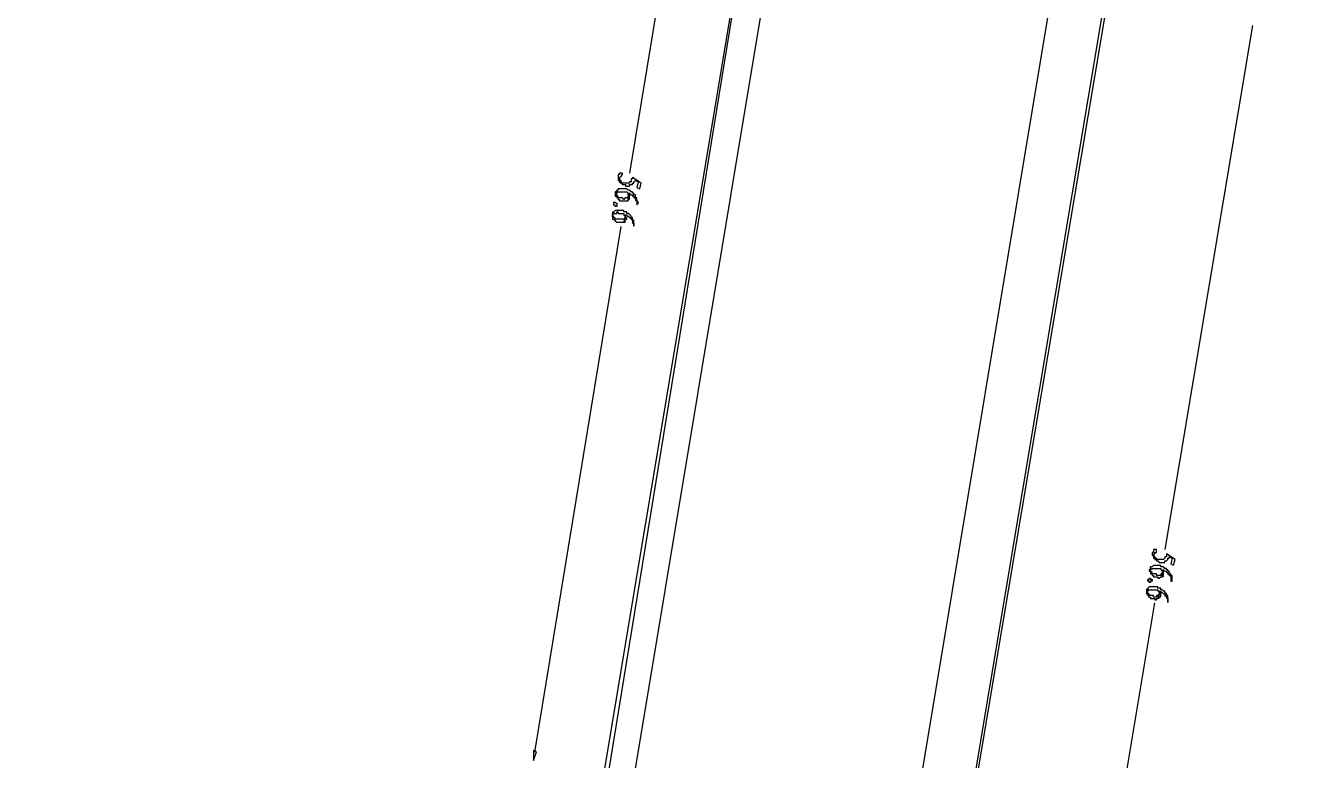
# Model space of a CAD drawing. Extents: x 212106 to 638151, y -1311344 to 1260505.
# Drawn here: x 403886 to 467098, y 1135873 to 1172436 of the extents above; entities that cross this region are included whole.
import ezdxf

# ---------------------------------------------------------------- set-up
doc = ezdxf.new("R2010")
doc.units = 0
doc.header["$MEASUREMENT"] = 0
doc.layers.add('at_Entity', color=7, linetype='Continuous')
doc.layers.add('DLXSCENE', color=7, linetype='Continuous')

# ---------------------------------------------------------------- blocks, each defined once
blk = doc.blocks.new('*U97')
for p, q in [((89400, 1083100), (109170, 1200778)), ((84170, 1163056), (74955, 1106628))]:
    blk.add_line(p, q)

msp = doc.modelspace()

# ---------------------------------------------------------------- linework, layer by layer
at = {"layer": 'at_Entity', "color": 4}
for p, q in [((465456, 1237080), (356316, 581961)), ((449884, 1229433), (342316, 583735))]:
    msp.add_line(p, q, dxfattribs=at)
at = {"layer": 'at_Entity', "color": 1}
for p, q in [((448385, 1229513), (340674, 583168)), ((466885, 1229375), (358388, 580248))]:
    msp.add_line(p, q, dxfattribs=at)
at = {"layer": 'at_Entity', "color": 0}
for p, q in [((438242, 1191143), (433957, 1165081)), ((464956, 1172435), (460599, 1146370)), ((433457, 1165016), (433385, 1165016)), ((433385, 1165016), (433385, 1165016)), ((433385, 1165016), (433385, 1164932)), ((433528, 1165083), (433457, 1165083)), ((433457, 1165083), (433457, 1165083)), ((433457, 1165083), (433457, 1165083)), ((433457, 1165083), (433457, 1165016)), ((433600, 1165083), (433528, 1165083)), ((433528, 1165083), (433528, 1165083)), ((433528, 1165083), (433528, 1165083)), ((433528, 1164932), (433600, 1165016)), ((433600, 1165016), (433600, 1165083)), ((433600, 1165016), (433600, 1165016)), ((433600, 1165016), (433600, 1165016)), ((433385, 1164932), (433385, 1164932)), ((433385, 1164932), (433385, 1164865)), ((433385, 1164865), (433385, 1164865)), ((433385, 1164865), (433385, 1164798)), ((433385, 1164798), (433385, 1164798)), ((433385, 1164798), (433385, 1164798)), ((433385, 1164798), (433385, 1164731)), ((433385, 1164731), (433457, 1164731)), ((433457, 1164865), (433528, 1164932)), ((433457, 1164806), (433457, 1164873)), ((433457, 1164873), (433457, 1164722)), ((433457, 1164731), (433457, 1164865)), ((433457, 1164865), (433457, 1164865)), ((433457, 1164865), (433457, 1164865)), ((433457, 1164865), (433457, 1164865)), ((433457, 1164722), (433457, 1164806)), ((433457, 1164806), (433457, 1164806)), ((433457, 1164806), (433457, 1164806)), ((433529, 1164722), (433457, 1164722)), ((433457, 1164722), (433457, 1164722)), ((433457, 1164722), (433457, 1164655)), ((433457, 1164655), (433457, 1164655)), ((433457, 1164655), (433457, 1164655)), ((433457, 1164655), (433529, 1164588)), ((433528, 1164932), (433528, 1164932)), ((433528, 1164932), (433528, 1164932)), ((433529, 1164655), (433529, 1164722)), ((433600, 1164588), (433529, 1164655)), ((433529, 1164655), (433529, 1164655)), ((433529, 1164655), (433529, 1164655)), ((433529, 1164588), (433529, 1164588)), ((433529, 1164588), (433529, 1164588)), ((433529, 1164588), (433600, 1164521)), ((433672, 1164588), (433600, 1164588)), ((433600, 1164588), (433600, 1164588)), ((433600, 1164521), (433600, 1164521)), ((433600, 1164521), (433600, 1164521)), ((433600, 1164521), (433672, 1164521)), ((433743, 1164588), (433672, 1164588)), ((433672, 1164588), (433672, 1164588)), ((433672, 1164521), (433672, 1164521)), ((433672, 1164521), (433743, 1164521)), ((433815, 1164588), (433743, 1164588)), ((433743, 1164588), (433743, 1164588)), ((433743, 1164588), (433743, 1164588)), ((433743, 1164521), (433743, 1164437)), ((433743, 1164437), (433743, 1164437)), ((433743, 1164437), (433815, 1164437)), ((433885, 1164588), (433815, 1164588)), ((433815, 1164588), (433815, 1164588)), ((433815, 1164437), (433815, 1164437)), ((433815, 1164437), (433885, 1164437)), ((433957, 1164588), (433885, 1164588)), ((433885, 1164588), (433885, 1164588)), ((433885, 1164588), (433885, 1164588)), ((433885, 1164437), (433885, 1164437)), ((433885, 1164437), (433957, 1164437)), ((434030, 1164655), (433957, 1164655)), ((433957, 1164655), (433957, 1164655)), ((433957, 1164655), (433957, 1164655)), ((433957, 1164655), (433957, 1164588)), ((433957, 1164437), (433957, 1164521)), ((433957, 1164521), (434030, 1164521)), ((433957, 1164437), (433957, 1164437)), ((434100, 1164806), (434030, 1164806)), ((434030, 1164806), (434030, 1164722)), ((434030, 1164722), (434030, 1164722)), ((434030, 1164722), (434030, 1164722)), ((434030, 1164722), (434030, 1164655)), ((434030, 1164521), (434030, 1164521)), ((434030, 1164521), (434030, 1164521)), ((434030, 1164521), (434100, 1164521)), ((434528, 1164588), (434100, 1164873)), ((434100, 1164873), (434100, 1164873)), ((434100, 1164873), (434100, 1164873)), ((434100, 1164873), (434100, 1164806)), ((434100, 1164806), (434100, 1164806)), ((434100, 1164521), (434100, 1164588)), ((434100, 1164588), (434100, 1164588)), ((434100, 1164588), (434172, 1164588)), ((434172, 1164655), (434243, 1164722)), ((434172, 1164588), (434172, 1164655)), ((434172, 1164655), (434172, 1164655)), ((434172, 1164655), (434172, 1164655)), ((434172, 1164588), (434172, 1164588)), ((434243, 1164722), (434243, 1164722)), ((434243, 1164722), (434385, 1164655)), ((434385, 1164655), (434315, 1164370)), ((434315, 1164370), (434457, 1164303)), ((434457, 1164303), (434528, 1164588)), ((433314, 1164154), (433242, 1164154)), ((433242, 1164154), (433242, 1164154)), ((433242, 1164154), (433242, 1164070)), ((433242, 1164070), (433242, 1164070)), ((433242, 1164070), (433242, 1164070)), ((433242, 1164070), (433242, 1164003)), ((433242, 1164003), (433242, 1164003)), ((433242, 1164003), (433242, 1163936)), ((433242, 1163936), (433314, 1163936)), ((433314, 1164070), (433314, 1164221)), ((433314, 1164221), (433314, 1164221)), ((433314, 1164221), (433314, 1164154)), ((433314, 1164003), (433314, 1164070)), ((433314, 1164070), (433314, 1164070)), ((433314, 1163936), (433314, 1164003)), ((433314, 1164003), (433314, 1164003)), ((433384, 1163936), (433314, 1163936)), ((433314, 1163936), (433314, 1163936)), ((433314, 1163936), (433314, 1163936)), ((433314, 1163936), (433314, 1163869)), ((433314, 1163869), (433314, 1163869)), ((433314, 1163869), (433384, 1163869)), ((433386, 1164236), (433315, 1164236)), ((433315, 1164236), (433315, 1164236)), ((433315, 1164236), (433315, 1164085)), ((433315, 1164085), (433315, 1164152)), ((433315, 1164152), (433386, 1164152)), ((433315, 1164085), (433315, 1164085)), ((433315, 1164085), (433315, 1164085)), ((433384, 1163869), (433384, 1163936)), ((433384, 1163936), (433384, 1163936)), ((433456, 1163869), (433384, 1163869)), ((433384, 1163869), (433384, 1163869)), ((433384, 1163869), (433384, 1163785)), ((433384, 1163785), (433384, 1163785)), ((433384, 1163785), (433456, 1163785)), ((433458, 1164303), (433386, 1164303)), ((433386, 1164303), (433386, 1164303)), ((433386, 1164303), (433386, 1164236)), ((433386, 1164152), (433386, 1164152)), ((433386, 1164152), (433386, 1164152)), ((433386, 1164152), (433386, 1164152)), ((433386, 1164152), (433458, 1164152)), ((433528, 1163869), (433456, 1163869)), ((433456, 1163869), (433456, 1163869)), ((433456, 1163785), (433456, 1163718)), ((433528, 1164303), (433458, 1164303)), ((433458, 1164303), (433458, 1164303)), ((433458, 1164152), (433458, 1164152)), ((433458, 1164152), (433528, 1164152)), ((433600, 1164303), (433528, 1164303)), ((433528, 1164303), (433528, 1164303)), ((433528, 1164303), (433528, 1164303)), ((433528, 1164152), (433528, 1164152)), ((433528, 1164152), (433528, 1164152)), ((433528, 1164152), (433600, 1164152)), ((433599, 1163869), (433528, 1163869)), ((433528, 1163869), (433528, 1163869)), ((433528, 1163869), (433528, 1163869)), ((433671, 1163785), (433599, 1163869)), ((433599, 1163869), (433599, 1163869)), ((433672, 1164303), (433600, 1164303)), ((433600, 1164303), (433600, 1164303)), ((433600, 1164152), (433600, 1164152)), ((433600, 1164152), (433672, 1164152)), ((433741, 1163869), (433671, 1163785)), ((433671, 1163785), (433671, 1163785)), ((433743, 1164303), (433672, 1164303)), ((433672, 1164303), (433672, 1164303)), ((433672, 1164152), (433672, 1164152)), ((433672, 1164152), (433672, 1164152)), ((433672, 1164152), (433743, 1164152)), ((433814, 1163869), (433741, 1163869)), ((433741, 1163869), (433741, 1163869)), ((433741, 1163869), (433741, 1163869)), ((433815, 1164303), (433743, 1164303)), ((433743, 1164303), (433743, 1164303)), ((433743, 1164152), (433743, 1164152)), ((433743, 1164152), (433743, 1164152)), ((433743, 1164152), (433815, 1164152)), ((433884, 1163869), (433814, 1163869)), ((433814, 1163869), (433814, 1163869)), ((433885, 1164236), (433815, 1164303)), ((433815, 1164303), (433815, 1164303)), ((433815, 1164152), (433885, 1164085)), ((433884, 1163718), (433884, 1163936)), ((433884, 1163936), (433884, 1163936)), ((433884, 1163936), (433884, 1163936)), ((433884, 1163936), (433884, 1163869)), ((433884, 1163869), (433884, 1163869)), ((433958, 1164236), (433885, 1164236)), ((433885, 1164236), (433885, 1164236)), ((433885, 1164236), (433885, 1164236)), ((433885, 1164085), (433885, 1164085)), ((433885, 1164085), (433885, 1164085)), ((433885, 1164085), (433885, 1164018)), ((433885, 1164018), (433885, 1164085)), ((433885, 1164085), (433885, 1164085)), ((433885, 1164085), (433958, 1164085)), ((433885, 1164018), (433885, 1164018)), ((433885, 1164018), (433885, 1164018)), ((433956, 1164082), (433886, 1164082)), ((433886, 1164082), (433886, 1164015)), ((433886, 1164015), (433886, 1164015)), ((433886, 1164015), (433886, 1163931)), ((433886, 1163931), (433886, 1163729)), ((433886, 1163729), (433886, 1163796)), ((433886, 1163796), (433956, 1163796)), ((433956, 1164015), (433956, 1164082)), ((433956, 1163931), (433956, 1164015)), ((433956, 1164015), (433956, 1164015)), ((433956, 1163864), (433956, 1163931)), ((433956, 1163931), (433956, 1163931)), ((433956, 1163931), (433956, 1163931)), ((433956, 1163796), (433956, 1163864)), ((433956, 1163864), (433956, 1163864)), ((433956, 1163796), (433956, 1163796)), ((434028, 1164152), (433958, 1164236)), ((433958, 1164236), (433958, 1164236)), ((433958, 1164085), (433958, 1164018)), ((433958, 1164018), (434028, 1164018)), ((434100, 1164152), (434028, 1164152)), ((434028, 1164152), (434028, 1164152)), ((434028, 1164152), (434028, 1164152)), ((434028, 1164018), (434028, 1164018)), ((434028, 1164018), (434100, 1164018)), ((434100, 1164085), (434100, 1164152)), ((434172, 1164085), (434100, 1164085)), ((434100, 1164085), (434100, 1164085)), ((434100, 1164018), (434100, 1163951)), ((434100, 1163951), (434100, 1163951)), ((434100, 1163951), (434100, 1163951)), ((434100, 1163951), (434172, 1163951)), ((434172, 1164018), (434172, 1164085)), ((434243, 1164018), (434172, 1164018)), ((434172, 1164018), (434172, 1164018)), ((434172, 1163951), (434172, 1163867)), ((434172, 1163867), (434172, 1163867)), ((434172, 1163867), (434243, 1163867)), ((434243, 1163951), (434243, 1164018)), ((434243, 1163867), (434243, 1163951)), ((434243, 1163951), (434243, 1163951)), ((434315, 1163867), (434243, 1163867)), ((434243, 1163867), (434243, 1163867)), ((434243, 1163867), (434243, 1163800)), ((434243, 1163800), (434243, 1163800)), ((434243, 1163800), (434243, 1163732)), ((434315, 1163800), (434315, 1163867)), ((434315, 1163867), (434315, 1163867)), ((434315, 1163732), (434315, 1163800)), ((434315, 1163800), (434315, 1163800)), ((434315, 1163800), (434315, 1163800)), ((433100, 1162999), (433170, 1163150)), ((433170, 1163150), (433100, 1163150)), ((433100, 1163150), (433100, 1163083)), ((433171, 1163165), (433101, 1163014)), ((433171, 1163584), (433171, 1163651)), ((433171, 1163651), (433171, 1163651)), ((433171, 1163651), (433242, 1163651)), ((433171, 1163500), (433171, 1163584)), ((433171, 1163584), (433171, 1163584)), ((433171, 1163584), (433171, 1163584)), ((433242, 1163500), (433171, 1163500)), ((433171, 1163500), (433171, 1163500)), ((433171, 1163500), (433171, 1163500)), ((433244, 1163232), (433171, 1163165)), ((433171, 1163165), (433171, 1163165)), ((433171, 1163165), (433171, 1163165)), ((433242, 1163651), (433242, 1163651)), ((433242, 1163651), (433242, 1163651)), ((433242, 1163651), (433314, 1163584)), ((433242, 1163433), (433242, 1163500)), ((433314, 1163433), (433242, 1163433)), ((433242, 1163433), (433242, 1163433)), ((433314, 1163232), (433244, 1163232)), ((433244, 1163232), (433244, 1163232)), ((433244, 1163232), (433244, 1163232)), ((433314, 1163584), (433314, 1163584)), ((433314, 1163584), (433314, 1163584)), ((433314, 1163584), (433314, 1163584)), ((433314, 1163584), (433314, 1163500)), ((433314, 1163500), (433314, 1163500)), ((433314, 1163500), (433314, 1163500)), ((433314, 1163500), (433314, 1163433)), ((433314, 1163500), (433314, 1163500)), ((433314, 1163500), (433314, 1163500)), ((433314, 1163500), (433314, 1163500)), ((433386, 1163232), (433314, 1163232)), ((433314, 1163232), (433314, 1163232)), ((433314, 1163232), (433314, 1163232)), ((433314, 1163081), (433314, 1163165)), ((433314, 1163165), (433314, 1163165)), ((433314, 1163165), (433386, 1163165)), ((433458, 1163232), (433386, 1163232)), ((433386, 1163232), (433386, 1163232)), ((433386, 1163165), (433386, 1163081)), ((433456, 1163718), (433528, 1163718)), ((433529, 1163232), (433458, 1163232)), ((433458, 1163232), (433458, 1163232)), ((433528, 1163718), (433528, 1163718)), ((433528, 1163718), (433528, 1163718)), ((433528, 1163718), (433599, 1163718)), ((433601, 1163232), (433529, 1163232)), ((433529, 1163232), (433529, 1163232)), ((433599, 1163718), (433599, 1163718)), ((433599, 1163718), (433671, 1163718)), ((433671, 1163232), (433601, 1163232)), ((433601, 1163232), (433601, 1163232)), ((433671, 1163718), (433671, 1163718)), ((433671, 1163718), (433741, 1163718)), ((433671, 1163165), (433671, 1163232)), ((433743, 1163165), (433671, 1163165)), ((433671, 1163165), (433671, 1163165)), ((433741, 1163718), (433741, 1163718)), ((433741, 1163718), (433814, 1163718)), ((433814, 1163165), (433743, 1163165)), ((433743, 1163165), (433743, 1163165)), ((433814, 1163718), (433814, 1163718)), ((433814, 1163718), (433814, 1163718)), ((433814, 1163718), (433884, 1163718)), ((433814, 1163081), (433814, 1163165)), ((433886, 1163729), (433886, 1163729)), ((434243, 1163732), (434315, 1163732)), ((434385, 1163665), (434315, 1163732)), ((434315, 1163732), (434315, 1163732)), ((434315, 1163732), (434315, 1163732)), ((434315, 1163732), (434315, 1163732)), ((434315, 1163732), (434315, 1163665)), ((434315, 1163665), (434315, 1163665)), ((434315, 1163665), (434315, 1163581)), ((434315, 1163514), (434385, 1163581)), ((434315, 1163581), (434315, 1163581)), ((434315, 1163581), (434315, 1163514)), ((434315, 1163514), (434315, 1163514)), ((434385, 1163581), (434385, 1163665)), ((434385, 1163665), (434385, 1163665)), ((434385, 1163665), (434385, 1163665)), ((434385, 1163581), (434385, 1163581)), ((433100, 1163083), (433100, 1163083)), ((433100, 1163083), (433100, 1163083)), ((433100, 1163083), (433100, 1162999)), ((433100, 1162932), (433100, 1162999)), ((433100, 1162999), (433100, 1162999)), ((433100, 1162999), (433100, 1162999)), ((433100, 1162999), (433100, 1162999)), ((433100, 1162999), (433100, 1162932)), ((433170, 1162932), (433100, 1162932)), ((433100, 1162932), (433100, 1162932)), ((433100, 1162932), (433100, 1162932)), ((433100, 1162932), (433100, 1162865)), ((433100, 1162865), (433100, 1162865)), ((433100, 1162865), (433100, 1162798)), ((433100, 1162798), (433170, 1162798)), ((433101, 1163014), (433171, 1163081)), ((433101, 1163014), (433101, 1163014)), ((433101, 1163014), (433101, 1163014)), ((433170, 1162865), (433170, 1162932)), ((433242, 1162865), (433170, 1162865)), ((433170, 1162865), (433170, 1162865)), ((433170, 1162865), (433170, 1162865)), ((433170, 1162798), (433170, 1162798)), ((433170, 1162798), (433170, 1162798)), ((433170, 1162798), (433242, 1162714)), ((433171, 1163081), (433171, 1163081)), ((433171, 1163081), (433171, 1163081)), ((433171, 1163081), (433171, 1163081)), ((433171, 1163081), (433244, 1163081)), ((433242, 1162798), (433242, 1162865)), ((433313, 1162798), (433242, 1162798)), ((433242, 1162798), (433242, 1162798)), ((433242, 1162714), (433242, 1162714)), ((433242, 1162714), (433242, 1162714)), ((433242, 1162714), (433313, 1162647)), ((433244, 1163081), (433244, 1163081)), ((433244, 1163081), (433314, 1163081)), ((433385, 1162798), (433313, 1162798)), ((433313, 1162798), (433313, 1162798)), ((433313, 1162647), (433313, 1162647)), ((433313, 1162647), (433385, 1162647)), ((433457, 1162798), (433385, 1162798)), ((433385, 1162798), (433385, 1162798)), ((433385, 1162647), (433385, 1162647)), ((433385, 1162647), (433385, 1162647)), ((433385, 1162647), (433457, 1162647)), ((433386, 1163081), (433458, 1163081)), ((433527, 1162798), (433457, 1162798)), ((433457, 1162798), (433457, 1162798)), ((433457, 1162798), (433457, 1162798)), ((433457, 1162647), (433457, 1162647)), ((433457, 1162647), (433527, 1162647)), ((433458, 1163081), (433458, 1163081)), ((433458, 1163081), (433529, 1163081)), ((433599, 1162798), (433527, 1162798)), ((433527, 1162798), (433527, 1162798)), ((433527, 1162647), (433527, 1162647)), ((433527, 1162647), (433599, 1162647)), ((433529, 1163081), (433529, 1163081)), ((433529, 1163081), (433529, 1163081)), ((433529, 1163081), (433601, 1163081)), ((433670, 1162798), (433599, 1162798)), ((433599, 1162798), (433599, 1162798)), ((433599, 1162798), (433599, 1162798)), ((433599, 1162647), (433599, 1162647)), ((433599, 1162647), (433599, 1162647)), ((433599, 1162647), (433670, 1162647)), ((433601, 1163081), (433601, 1163081)), ((433601, 1163081), (433671, 1163081)), ((433670, 1162647), (433742, 1162865)), ((433742, 1162865), (433670, 1162798)), ((433670, 1162798), (433670, 1162798)), ((433670, 1162798), (433670, 1162798)), ((433670, 1162647), (433670, 1162647)), ((433671, 1163081), (433671, 1163014)), ((433671, 1163014), (433671, 1163014)), ((433671, 1163014), (433671, 1163014)), ((433671, 1163014), (433743, 1162947)), ((433742, 1162860), (433672, 1162658)), ((433672, 1162658), (433742, 1162658)), ((433742, 1162943), (433742, 1163011)), ((433742, 1163011), (433742, 1163011)), ((433742, 1163011), (433742, 1162943)), ((433742, 1162860), (433742, 1162943)), ((433742, 1162943), (433742, 1162943)), ((433742, 1162943), (433742, 1162943)), ((433742, 1162943), (433742, 1162860)), ((433742, 1162865), (433742, 1162865)), ((433742, 1162865), (433742, 1162865)), ((433814, 1162860), (433742, 1162860)), ((433742, 1162725), (433742, 1162793)), ((433742, 1162793), (433814, 1162793)), ((433742, 1162658), (433742, 1162725)), ((433742, 1162725), (433742, 1162725)), ((433742, 1162725), (433742, 1162725)), ((433743, 1162947), (433743, 1163014)), ((433743, 1163014), (433743, 1163014)), ((433743, 1163014), (433743, 1163014)), ((433743, 1163014), (433814, 1163014)), ((433743, 1162947), (433743, 1162947)), ((433743, 1162947), (433743, 1162947)), ((433886, 1163081), (433814, 1163081)), ((433814, 1163081), (433814, 1163081)), ((433814, 1163014), (433814, 1162947)), ((433814, 1162947), (433886, 1162947)), ((433814, 1162793), (433814, 1162860)), ((433814, 1162860), (433814, 1162860)), ((433958, 1163014), (433886, 1163081)), ((433886, 1163081), (433886, 1163081)), ((433886, 1162947), (433886, 1162947)), ((433886, 1162947), (433886, 1162947)), ((433886, 1162947), (433958, 1162880)), ((434028, 1162947), (433958, 1163014)), ((433958, 1163014), (433958, 1163014)), ((433958, 1163014), (433958, 1163014)), ((433958, 1162880), (433958, 1162880)), ((433958, 1162880), (433958, 1162880)), ((433958, 1162880), (434028, 1162796)), ((434028, 1162880), (434028, 1162947)), ((434028, 1162947), (434028, 1162947)), ((434028, 1162947), (434028, 1162947)), ((434101, 1162880), (434028, 1162880)), ((434028, 1162796), (434028, 1162796)), ((434028, 1162796), (434028, 1162796)), ((434028, 1162796), (434028, 1162796)), ((434028, 1162796), (434101, 1162729)), ((434101, 1162796), (434101, 1162880)), ((434171, 1162729), (434101, 1162796)), ((434101, 1162796), (434101, 1162796)), ((434101, 1162796), (434101, 1162796)), ((434101, 1162729), (434101, 1162729)), ((434101, 1162729), (434101, 1162662)), ((434101, 1162662), (434101, 1162662)), ((434101, 1162662), (434101, 1162662)), ((434101, 1162662), (434101, 1162662)), ((434101, 1162662), (434101, 1162594)), ((434101, 1162594), (434171, 1162594)), ((434171, 1162662), (434171, 1162729)), ((434171, 1162729), (434171, 1162729)), ((434171, 1162729), (434171, 1162729)), ((434171, 1162594), (434171, 1162662)), ((434171, 1162662), (434171, 1162662)), ((434171, 1162511), (434171, 1162594)), ((434171, 1162594), (434171, 1162594)), ((434171, 1162594), (434171, 1162594)), ((434171, 1162594), (434171, 1162511)), ((434171, 1162444), (434171, 1162511)), ((434171, 1162511), (434171, 1162511)), ((434171, 1162511), (434171, 1162511)), ((434171, 1162511), (434171, 1162444)), ((429242, 1136290), (433528, 1162437)), ((434171, 1162444), (434171, 1162444)), ((460028, 1146223), (459956, 1146223)), ((459956, 1146223), (459956, 1146223)), ((459956, 1146223), (459956, 1146157)), ((459956, 1146157), (459956, 1146157)), ((459956, 1146157), (459956, 1146090)), ((459956, 1146090), (460028, 1146090)), ((460027, 1146086), (460027, 1146152)), ((460027, 1146152), (460027, 1146002)), ((460099, 1146002), (460027, 1146086)), ((460027, 1146086), (460027, 1146086)), ((460100, 1146373), (460028, 1146373)), ((460028, 1146373), (460028, 1146307)), ((460028, 1146307), (460028, 1146307)), ((460028, 1146307), (460028, 1146307)), ((460028, 1146307), (460028, 1146223)), ((460028, 1146023), (460028, 1146157)), ((460028, 1146157), (460028, 1146157)), ((460028, 1146157), (460100, 1146157)), ((460028, 1146090), (460028, 1146090)), ((460028, 1146090), (460028, 1146023)), ((460171, 1146373), (460100, 1146373)), ((460100, 1146373), (460100, 1146373)), ((460100, 1146373), (460100, 1146373)), ((460100, 1146157), (460100, 1146223)), ((460100, 1146223), (460100, 1146223)), ((460100, 1146223), (460171, 1146223)), ((460100, 1146157), (460100, 1146157)), ((460171, 1146307), (460171, 1146373)), ((460171, 1146307), (460171, 1146307)), ((460171, 1146223), (460171, 1146307)), ((460171, 1146223), (460171, 1146223)), ((460171, 1146223), (460171, 1146223)), ((461099, 1145869), (460669, 1146152)), ((460669, 1146152), (460669, 1146152)), ((460669, 1146152), (460669, 1146152)), ((460669, 1146152), (460669, 1146086)), ((460669, 1146086), (460669, 1146086)), ((460669, 1146086), (460669, 1146002)), ((459884, 1145362), (459884, 1145512)), ((459884, 1145512), (459884, 1145512)), ((459884, 1145512), (459884, 1145445)), ((459884, 1145445), (459884, 1145445)), ((459884, 1145445), (459884, 1145445)), ((459884, 1145445), (459884, 1145362)), ((459956, 1145515), (459885, 1145515)), ((459885, 1145515), (459885, 1145365)), ((459885, 1145365), (459956, 1145432)), ((460028, 1145582), (459956, 1145515)), ((459956, 1145515), (459956, 1145515)), ((459956, 1145515), (459956, 1145515)), ((459956, 1145432), (459956, 1145432)), ((459956, 1145432), (459956, 1145432)), ((459956, 1145432), (459956, 1145432)), ((459956, 1145432), (460028, 1145432)), ((460027, 1146002), (460027, 1146002)), ((460027, 1146002), (460027, 1145936)), ((460027, 1145936), (460099, 1145936)), ((460028, 1146023), (460028, 1146023)), ((460098, 1145582), (460028, 1145582)), ((460028, 1145582), (460028, 1145582)), ((460028, 1145582), (460028, 1145582)), ((460028, 1145432), (460028, 1145432)), ((460028, 1145432), (460098, 1145432)), ((460170, 1145582), (460098, 1145582)), ((460098, 1145582), (460098, 1145582)), ((460098, 1145432), (460098, 1145432)), ((460098, 1145432), (460098, 1145432)), ((460098, 1145432), (460170, 1145432)), ((460099, 1145936), (460099, 1146002)), ((460099, 1146002), (460099, 1146002)), ((460099, 1146002), (460099, 1146002)), ((460169, 1145936), (460099, 1145936)), ((460099, 1145936), (460099, 1145936)), ((460099, 1145936), (460099, 1145936)), ((460099, 1145936), (460099, 1145869)), ((460099, 1145869), (460099, 1145869)), ((460099, 1145869), (460169, 1145869)), ((460169, 1145869), (460169, 1145936)), ((460241, 1145869), (460169, 1145869)), ((460169, 1145869), (460169, 1145802)), ((460169, 1145802), (460169, 1145802)), ((460169, 1145802), (460241, 1145802)), ((460241, 1145582), (460170, 1145582)), ((460170, 1145582), (460170, 1145582)), ((460170, 1145432), (460170, 1145432)), ((460170, 1145432), (460241, 1145432)), ((460312, 1145869), (460241, 1145869)), ((460241, 1145869), (460241, 1145869)), ((460241, 1145869), (460241, 1145869)), ((460241, 1145802), (460241, 1145802)), ((460241, 1145802), (460241, 1145802)), ((460241, 1145802), (460312, 1145719)), ((460313, 1145582), (460241, 1145582)), ((460241, 1145582), (460241, 1145582)), ((460241, 1145432), (460241, 1145432)), ((460241, 1145432), (460241, 1145432)), ((460241, 1145432), (460313, 1145432)), ((460384, 1145869), (460312, 1145869)), ((460312, 1145869), (460312, 1145869)), ((460312, 1145719), (460312, 1145719)), ((460312, 1145719), (460384, 1145719)), ((460385, 1145582), (460313, 1145582)), ((460313, 1145582), (460313, 1145582)), ((460313, 1145582), (460313, 1145582)), ((460313, 1145432), (460313, 1145432)), ((460313, 1145432), (460313, 1145432)), ((460313, 1145432), (460385, 1145432)), ((460456, 1145869), (460384, 1145869)), ((460384, 1145869), (460384, 1145869)), ((460384, 1145719), (460384, 1145719)), ((460384, 1145719), (460456, 1145719)), ((460385, 1145515), (460385, 1145582)), ((460456, 1145515), (460385, 1145515)), ((460385, 1145432), (460385, 1145365)), ((460527, 1145869), (460456, 1145869)), ((460456, 1145869), (460456, 1145869)), ((460456, 1145869), (460456, 1145869)), ((460456, 1145869), (460456, 1145869)), ((460456, 1145719), (460456, 1145719)), ((460456, 1145719), (460527, 1145719)), ((460528, 1145515), (460456, 1145515)), ((460456, 1145515), (460456, 1145515)), ((460599, 1145936), (460527, 1145869)), ((460527, 1145869), (460527, 1145869)), ((460527, 1145719), (460527, 1145719)), ((460527, 1145719), (460527, 1145719)), ((460527, 1145719), (460599, 1145719)), ((460598, 1145432), (460528, 1145515)), ((460528, 1145515), (460528, 1145515)), ((460669, 1145432), (460598, 1145432)), ((460598, 1145432), (460598, 1145432)), ((460598, 1145432), (460598, 1145432)), ((460669, 1146002), (460599, 1146002)), ((460599, 1146002), (460599, 1145936)), ((460599, 1145936), (460599, 1145936)), ((460599, 1145936), (460599, 1145936)), ((460599, 1145719), (460599, 1145802)), ((460599, 1145802), (460599, 1145802)), ((460599, 1145802), (460669, 1145802)), ((460669, 1146002), (460669, 1146002)), ((460669, 1146002), (460669, 1146002)), ((460669, 1145802), (460741, 1145869)), ((460669, 1145802), (460669, 1145802)), ((460669, 1145802), (460669, 1145802)), ((460669, 1145365), (460669, 1145432)), ((460741, 1145869), (460741, 1145936)), ((460741, 1145936), (460812, 1145936)), ((460741, 1145869), (460741, 1145869)), ((460741, 1145869), (460741, 1145869)), ((460812, 1145936), (460812, 1146002)), ((460812, 1146002), (460812, 1146002)), ((460812, 1146002), (460956, 1145936)), ((460812, 1145936), (460812, 1145936)), ((460956, 1145936), (460884, 1145652)), ((460884, 1145652), (461027, 1145586)), ((461027, 1145586), (461099, 1145869)), ((459741, 1144791), (459741, 1144875)), ((459741, 1144875), (459741, 1144875)), ((459741, 1144875), (459741, 1144875)), ((459741, 1144875), (459813, 1144875)), ((459813, 1144791), (459741, 1144791)), ((459741, 1144791), (459741, 1144791)), ((459741, 1144791), (459741, 1144791)), ((459813, 1144875), (459813, 1144941)), ((459813, 1144941), (459884, 1144941)), ((459813, 1144875), (459813, 1144875)), ((459813, 1144725), (459813, 1144791)), ((459884, 1145362), (459814, 1145362)), ((459814, 1145362), (459814, 1145362)), ((459814, 1145362), (459814, 1145295)), ((459814, 1145295), (459884, 1145295)), ((459884, 1145295), (459884, 1145362)), ((459956, 1145229), (459884, 1145295)), ((459884, 1145295), (459884, 1145295)), ((459884, 1145295), (459884, 1145295)), ((459884, 1145295), (459884, 1145229)), ((459884, 1145229), (459884, 1145229)), ((459884, 1145229), (459884, 1145229)), ((459884, 1145229), (459884, 1145162)), ((459884, 1145162), (459956, 1145162)), ((459884, 1144941), (459884, 1144941)), ((459884, 1144941), (459884, 1144875)), ((459884, 1144875), (459884, 1144875)), ((459884, 1144875), (459884, 1144875)), ((459884, 1144875), (459956, 1144875)), ((459956, 1144791), (459884, 1144791)), ((459884, 1144791), (459884, 1144725)), ((459885, 1145365), (459885, 1145365)), ((459885, 1145365), (459885, 1145365)), ((459956, 1145162), (459956, 1145229)), ((459956, 1145229), (459956, 1145229)), ((459956, 1145229), (459956, 1145229)), ((460027, 1145162), (459956, 1145162)), ((459956, 1145162), (459956, 1145162)), ((459956, 1145162), (459956, 1145079)), ((459956, 1145079), (459956, 1145079)), ((459956, 1145079), (460027, 1145079)), ((459956, 1144875), (459956, 1144791)), ((459956, 1144791), (459956, 1144791)), ((459956, 1144791), (459956, 1144791)), ((459956, 1144791), (459956, 1144791)), ((460099, 1145162), (460027, 1145162)), ((460027, 1145162), (460027, 1145162)), ((460027, 1145079), (460027, 1145079)), ((460027, 1145079), (460027, 1145012)), ((460027, 1145012), (460099, 1145012)), ((460170, 1145162), (460099, 1145162)), ((460099, 1145162), (460099, 1145162)), ((460099, 1145162), (460099, 1145162)), ((460099, 1145012), (460099, 1145012)), ((460099, 1145012), (460170, 1145012)), ((460170, 1145079), (460170, 1145162)), ((460242, 1145079), (460170, 1145079)), ((460170, 1145012), (460170, 1145012)), ((460170, 1145012), (460242, 1145012)), ((460314, 1145079), (460242, 1145079)), ((460242, 1145079), (460242, 1145079)), ((460242, 1145012), (460242, 1144945)), ((460242, 1144945), (460314, 1144945)), ((460384, 1145079), (460314, 1145079)), ((460314, 1145079), (460314, 1145079)), ((460314, 1144945), (460384, 1145012)), ((460314, 1144945), (460314, 1144945)), ((460314, 1144945), (460314, 1144945)), ((460455, 1145162), (460384, 1145162)), ((460384, 1145162), (460384, 1145079)), ((460384, 1145079), (460384, 1145079)), ((460384, 1145012), (460384, 1145012)), ((460384, 1145012), (460455, 1145012)), ((460385, 1145365), (460456, 1145365)), ((460455, 1145012), (460455, 1145229)), ((460455, 1145229), (460455, 1145229)), ((460455, 1145229), (460455, 1145229)), ((460455, 1145229), (460455, 1145162)), ((460455, 1145162), (460455, 1145162)), ((460455, 1145162), (460455, 1145162)), ((460455, 1145012), (460455, 1145012)), ((460456, 1145365), (460456, 1145365)), ((460456, 1145365), (460456, 1145365)), ((460456, 1145365), (460456, 1145298)), ((460456, 1145298), (460528, 1145365)), ((460456, 1145298), (460456, 1145298)), ((460456, 1145298), (460456, 1145298)), ((460527, 1145372), (460457, 1145306)), ((460457, 1145306), (460457, 1145222)), ((460457, 1145222), (460457, 1145222)), ((460457, 1145222), (460457, 1145022)), ((460457, 1145022), (460457, 1145022)), ((460457, 1145022), (460527, 1145022)), ((460527, 1145306), (460527, 1145372)), ((460527, 1145222), (460527, 1145306)), ((460527, 1145306), (460527, 1145306)), ((460527, 1145306), (460527, 1145306)), ((460527, 1145156), (460527, 1145222)), ((460527, 1145222), (460527, 1145222)), ((460527, 1145156), (460527, 1145156)), ((460527, 1145089), (460527, 1145156)), ((460527, 1145022), (460527, 1145089)), ((460527, 1145089), (460527, 1145089)), ((460527, 1145089), (460527, 1145089)), ((460528, 1145365), (460528, 1145365)), ((460528, 1145365), (460528, 1145365)), ((460528, 1145365), (460598, 1145298)), ((460598, 1145298), (460598, 1145298)), ((460598, 1145298), (460598, 1145298)), ((460598, 1145298), (460669, 1145298)), ((460741, 1145365), (460669, 1145365)), ((460669, 1145365), (460669, 1145365)), ((460669, 1145298), (460669, 1145232)), ((460669, 1145232), (460669, 1145232)), ((460669, 1145232), (460741, 1145232)), ((460741, 1145298), (460741, 1145365)), ((460741, 1145365), (460741, 1145365)), ((460813, 1145298), (460741, 1145298)), ((460741, 1145232), (460741, 1145232)), ((460741, 1145232), (460741, 1145149)), ((460741, 1145149), (460813, 1145149)), ((460813, 1145232), (460813, 1145298)), ((460884, 1145149), (460813, 1145232)), ((460813, 1145232), (460813, 1145232)), ((460813, 1145232), (460813, 1145232)), ((460813, 1145149), (460813, 1145149)), ((460813, 1145149), (460813, 1145082)), ((460813, 1145082), (460813, 1145082)), ((460813, 1145082), (460884, 1145082)), ((460884, 1145082), (460884, 1145149)), ((460884, 1145149), (460884, 1145149)), ((460956, 1145082), (460884, 1145082)), ((460884, 1145082), (460884, 1145082)), ((460884, 1145082), (460884, 1145015)), ((460884, 1145015), (460884, 1145015)), ((460884, 1145015), (460884, 1145015)), ((460884, 1145015), (460884, 1144932)), ((460884, 1144932), (460884, 1144932)), ((460884, 1144932), (460884, 1144932)), ((460884, 1144932), (460884, 1144865)), ((460884, 1144865), (460884, 1144865)), ((460884, 1144865), (460884, 1144799)), ((460884, 1144799), (460956, 1144799)), ((460956, 1145015), (460956, 1145082)), ((460956, 1144932), (460956, 1145015)), ((460956, 1145015), (460956, 1145015)), ((460956, 1145015), (460956, 1145015)), ((460956, 1144865), (460956, 1144932)), ((460956, 1144932), (460956, 1144932)), ((460956, 1144799), (460956, 1144865)), ((460956, 1144865), (460956, 1144865)), ((460956, 1144865), (460956, 1144865)), ((459742, 1144441), (459671, 1144374)), ((459671, 1144374), (459671, 1144374)), ((459671, 1144374), (459671, 1144374)), ((459671, 1144374), (459671, 1144291)), ((459671, 1144291), (459671, 1144291)), ((459671, 1144291), (459671, 1144291)), ((459671, 1144291), (459671, 1144224)), ((459671, 1144224), (459671, 1144224)), ((459671, 1144224), (459671, 1144158)), ((459671, 1144158), (459671, 1144158)), ((459671, 1144158), (459742, 1144158)), ((459813, 1144511), (459742, 1144444)), ((459742, 1144444), (459742, 1144444)), ((459742, 1144444), (459742, 1144444)), ((459742, 1144444), (459742, 1144294)), ((459742, 1144291), (459742, 1144441)), ((459742, 1144441), (459742, 1144441)), ((459742, 1144294), (459742, 1144361)), ((459742, 1144361), (459742, 1144361)), ((459742, 1144361), (459742, 1144361)), ((459742, 1144361), (459813, 1144361)), ((459742, 1144294), (459742, 1144294)), ((459742, 1144294), (459742, 1144294)), ((459742, 1144224), (459742, 1144291)), ((459742, 1144158), (459742, 1144224)), ((459742, 1144224), (459742, 1144224)), ((459742, 1144224), (459742, 1144224)), ((459812, 1144158), (459742, 1144158)), ((459742, 1144158), (459742, 1144158)), ((459742, 1144158), (459742, 1144091)), ((459812, 1144091), (459812, 1144158)), ((459812, 1144158), (459812, 1144158)), ((459884, 1144725), (459813, 1144725)), ((459813, 1144725), (459813, 1144725)), ((459885, 1144511), (459813, 1144511)), ((459813, 1144511), (459813, 1144511)), ((459813, 1144361), (459813, 1144361)), ((459813, 1144361), (459885, 1144361)), ((459884, 1144725), (459884, 1144725)), ((459956, 1144511), (459885, 1144511)), ((459885, 1144511), (459885, 1144511)), ((459885, 1144511), (459885, 1144511)), ((459885, 1144361), (459885, 1144361)), ((459885, 1144361), (459956, 1144361)), ((460028, 1144511), (459956, 1144511)), ((459956, 1144511), (459956, 1144511)), ((459956, 1144361), (459956, 1144361)), ((459956, 1144361), (459956, 1144361)), ((459956, 1144361), (460028, 1144361)), ((460098, 1144511), (460028, 1144511)), ((460028, 1144511), (460028, 1144511)), ((460028, 1144361), (460028, 1144361)), ((460028, 1144361), (460028, 1144361)), ((460028, 1144361), (460098, 1144361)), ((460170, 1144511), (460098, 1144511)), ((460098, 1144511), (460098, 1144511)), ((460098, 1144361), (460098, 1144361)), ((460098, 1144361), (460098, 1144361)), ((460098, 1144361), (460170, 1144361)), ((460241, 1144511), (460170, 1144511)), ((460170, 1144511), (460170, 1144511)), ((460170, 1144511), (460170, 1144511)), ((460170, 1144361), (460170, 1144361)), ((460170, 1144361), (460241, 1144361)), ((460241, 1144444), (460241, 1144511)), ((460313, 1144444), (460241, 1144444)), ((460241, 1144361), (460241, 1144294)), ((460241, 1144294), (460241, 1144294)), ((460241, 1144294), (460313, 1144294)), ((460242, 1143941), (460314, 1144158)), ((460314, 1144151), (460242, 1143951)), ((460384, 1144444), (460313, 1144444)), ((460313, 1144444), (460313, 1144444)), ((460313, 1144294), (460313, 1144227)), ((460313, 1144227), (460313, 1144294)), ((460313, 1144294), (460313, 1144294)), ((460313, 1144294), (460384, 1144294)), ((460313, 1144227), (460313, 1144227)), ((460313, 1144227), (460313, 1144227)), ((460385, 1144234), (460314, 1144301)), ((460314, 1144301), (460314, 1144301)), ((460314, 1144301), (460314, 1144234)), ((460314, 1144234), (460314, 1144151)), ((460314, 1144158), (460314, 1144158)), ((460314, 1144158), (460314, 1144158)), ((460314, 1144158), (460314, 1144091)), ((460314, 1144151), (460314, 1144151)), ((460384, 1144361), (460384, 1144444)), ((460384, 1144444), (460384, 1144444)), ((460456, 1144361), (460384, 1144361)), ((460384, 1144294), (460384, 1144227)), ((460384, 1144227), (460456, 1144227)), ((460385, 1144151), (460385, 1144234)), ((460385, 1144234), (460385, 1144234)), ((460385, 1144085), (460385, 1144151)), ((460385, 1144151), (460385, 1144151)), ((460528, 1144294), (460456, 1144361)), ((460456, 1144361), (460456, 1144361)), ((460456, 1144361), (460456, 1144361)), ((460456, 1144227), (460456, 1144227)), ((460456, 1144227), (460456, 1144227)), ((460456, 1144227), (460528, 1144161)), ((460599, 1144294), (460528, 1144294)), ((460528, 1144294), (460528, 1144294)), ((460528, 1144161), (460528, 1144161)), ((460528, 1144161), (460528, 1144161)), ((460528, 1144161), (460599, 1144161)), ((460599, 1144227), (460599, 1144294)), ((460669, 1144161), (460599, 1144227)), ((460599, 1144227), (460599, 1144227)), ((460599, 1144227), (460599, 1144227)), ((460599, 1144161), (460599, 1144078)), ((460669, 1144078), (460669, 1144161)), ((460669, 1144161), (460669, 1144161)), ((455741, 1117661), (460099, 1143726)), ((459742, 1144091), (459742, 1144091)), ((459742, 1144091), (459742, 1144091)), ((459742, 1144091), (459742, 1144091)), ((459742, 1144091), (459812, 1144008)), ((459884, 1144091), (459812, 1144091)), ((459812, 1144008), (459812, 1144008)), ((459812, 1144008), (459884, 1144008)), ((459956, 1144091), (459884, 1144091)), ((459884, 1144091), (459884, 1144091)), ((459884, 1144008), (459884, 1143941)), ((459884, 1143941), (459884, 1143941)), ((459884, 1143941), (459956, 1143941)), ((460027, 1144091), (459956, 1144091)), ((459956, 1144091), (459956, 1144091)), ((459956, 1144091), (459956, 1144091)), ((459956, 1143941), (459956, 1143941)), ((459956, 1143941), (460027, 1143941)), ((460027, 1144008), (460027, 1144091)), ((460099, 1144008), (460027, 1144008)), ((460027, 1143941), (460027, 1143941)), ((460027, 1143941), (460099, 1143941)), ((460170, 1144008), (460099, 1144008)), ((460099, 1144008), (460099, 1144008)), ((460099, 1143941), (460099, 1143874)), ((460099, 1143874), (460170, 1143874)), ((460242, 1144091), (460170, 1144091)), ((460170, 1144091), (460170, 1144091)), ((460170, 1144091), (460170, 1144008)), ((460170, 1143874), (460170, 1143941)), ((460170, 1143941), (460170, 1143941)), ((460170, 1143941), (460242, 1143941)), ((460314, 1144091), (460242, 1144091)), ((460242, 1144091), (460242, 1144091)), ((460242, 1144091), (460242, 1144091)), ((460242, 1143951), (460314, 1143951)), ((460242, 1143941), (460242, 1143941)), ((460242, 1143941), (460242, 1143941)), ((460314, 1143951), (460314, 1144018)), ((460314, 1144018), (460314, 1144018)), ((460314, 1144018), (460385, 1144018)), ((460385, 1144085), (460385, 1144085)), ((460385, 1144018), (460385, 1144085)), ((460385, 1144018), (460385, 1144018)), ((460599, 1144078), (460599, 1144078)), ((460599, 1144078), (460599, 1144078)), ((460599, 1144078), (460599, 1144078)), ((460599, 1144078), (460669, 1144011)), ((460741, 1144078), (460669, 1144078)), ((460669, 1144078), (460669, 1144078)), ((460669, 1144011), (460669, 1144011)), ((460669, 1144011), (460669, 1143944)), ((460669, 1143944), (460669, 1143944)), ((460669, 1143944), (460741, 1143944)), ((460741, 1144011), (460741, 1144078)), ((460741, 1143944), (460741, 1144011)), ((460741, 1144011), (460741, 1144011)), ((460741, 1143861), (460741, 1143944)), ((460741, 1143944), (460741, 1143944)), ((460741, 1143944), (460741, 1143944)), ((460741, 1143944), (460741, 1143861)), ((460741, 1143794), (460741, 1143861)), ((460741, 1143861), (460741, 1143861)), ((460741, 1143861), (460741, 1143861)), ((460741, 1143861), (460741, 1143861)), ((460741, 1143861), (460741, 1143794)), ((460741, 1143728), (460741, 1143794)), ((460741, 1143794), (460741, 1143794)), ((460741, 1143794), (460741, 1143794)), ((460741, 1143794), (460741, 1143794)), ((460741, 1143794), (460741, 1143728)), ((460741, 1143728), (460741, 1143728)), ((429314, 1136306), (429171, 1136373)), ((429171, 1136373), (429171, 1135874)), ((429171, 1135874), (429314, 1136306))]:
    msp.add_line(p, q, dxfattribs=at)

# ---------------------------------------------------------------- block references
at = {"layer": 'DLXSCENE'}
msp.add_blockref('*U97', (357928, 28595), dxfattribs=at)

doc.saveas('drawing.dxf')
